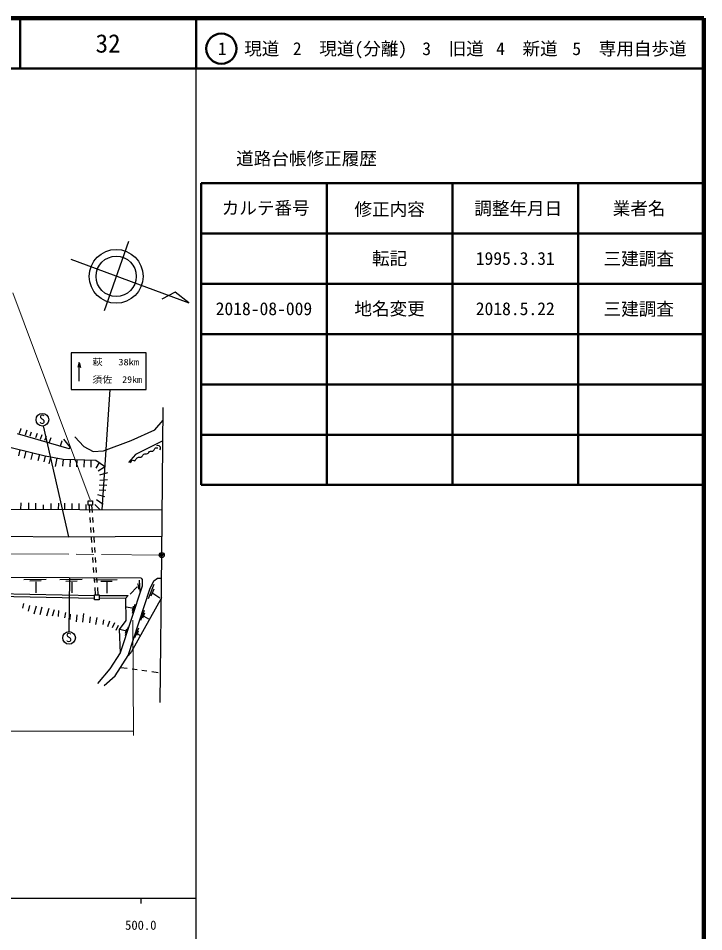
# Model space of a CAD drawing. Units: millimetres at full size, sheet at 1:1000; details may follow other scales. Extents: x 40000 to 680000, y 20000 to 380000.
# Drawn here: x 543622 to 680000, y 198357 to 380000 of the extents above; entities that cross this region are included whole.
import ezdxf
from ezdxf.enums import TextEntityAlignment as Align

# ---------------------------------------------------------------- set-up
doc = ezdxf.new("R2010")
doc.units = ezdxf.units.MM
doc.header["$LTSCALE"] = 1000
doc.header["$PDMODE"] = 32
doc.header["$PDSIZE"] = 500
doc.linetypes.add('CHAIN', pattern=[18.5, 12, -1.5, 3.5, -1.5])
for name, color, linetype, lineweight in [('M-BGD', 7, 'Continuous', 25), ('M-BMK', 2, 'CHAIN', 13), ('M-BMK-SRVR', 3, 'Continuous', 25), ('M-STR-HTXT', 7, 'Continuous', 13), ('M-STR-STRC', 7, 'Continuous', 25), ('M-TTL', 2, 'Continuous', 140), ('M-TTL-BAND', 7, 'Continuous', 25), ('M-TTL-FRAM', 2, 'Continuous', 50), ('M-TTL-LINE', 7, 'Continuous', 50)]:
    doc.layers.add(name, color=color, linetype=linetype, lineweight=lineweight)
doc.layers.add('M-OTRS', color=6, linetype='Continuous')
doc.layers.add('M-TTL-TXT', color=7, linetype='Continuous')
doc.styles.add('ＭＳ ゴシック', font='')
doc.styles.get('ＭＳ ゴシック').set_extended_font_data('MS Gothic')

msp = doc.modelspace()

# ---------------------------------------------------------------- linework, layer by layer
at = {"layer": 'M-BGD'}
for p, q in [((565528, 335578), (560691, 321792)), ((554064, 332095), (577572, 323388)), ((574864, 325517), (572155, 324114)), ((577572, 323388), (574864, 325517)), ((570773, 298170), (572433, 300065)), ((544125, 298328), (543829, 297438)), ((544180, 298437), (544125, 298328)), ((545338, 298119), (544999, 297124)), ((548603, 298932), (553645, 276872)), ((566086, 296037), (570773, 298170)), ((536096, 296169), (548945, 292957)), ((543414, 297418), (553683, 294416)), ((546193, 297721), (545900, 296902)), ((547375, 297429), (547047, 296551)), ((548322, 297148), (547983, 296212)), ((549142, 296832), (548872, 296024)), ((549772, 295560), (550184, 296629)), ((553999, 294640), (552704, 296301)), ((554870, 296801), (556660, 294879)), ((552314, 295903), (551958, 294920)), ((552345, 295997), (552314, 295903)), ((553683, 294416), (553999, 294640)), ((556660, 294879), (558529, 293852)), ((560609, 293984), (566086, 296037)), ((570115, 294826), (566929, 293246)), ((572393, 295958), (570115, 294826)), ((571173, 295026), (571332, 295078)), ((571332, 295078), (571571, 295073)), ((571571, 295073), (571846, 294803)), ((571852, 294407), (571727, 294163)), ((571846, 294803), (571852, 294407)), ((543965, 294202), (543655, 292962)), ((545150, 293905), (544813, 292558)), ((546430, 293585), (546095, 292242)), ((547847, 293231), (547534, 291979)), ((548973, 292952), (548681, 291784)), ((548945, 292957), (552579, 292298)), ((550044, 292758), (549723, 291369)), ((551289, 292532), (550964, 290866)), ((558529, 293852), (560609, 293984)), ((566929, 293246), (565533, 291667)), ((552579, 292298), (552391, 290948)), ((552579, 292298), (559030, 292114)), ((553955, 292259), (553913, 290772)), ((555264, 292222), (555223, 290808)), ((556715, 292180), (556674, 290749)), ((558072, 292142), (558032, 290749)), ((559030, 292114), (560767, 290956)), ((559733, 291645), (559051, 290514)), ((560799, 290763), (559509, 289947)), ((561371, 289588), (559759, 289115)), ((561252, 287060), (559726, 287189)), ((561350, 288215), (559841, 288110)), ((560870, 284845), (559478, 285231)), ((561058, 286073), (559747, 286179)), ((544163, 282314), (544168, 283637)), ((545725, 282308), (545730, 283654)), ((547129, 282302), (547135, 283602)), ((550184, 282290), (550189, 283480)), ((551658, 282284), (551663, 283567)), ((552887, 282280), (552892, 283585)), ((554362, 282274), (554366, 283496)), ((555731, 282268), (555736, 283532)), ((557523, 283152), (557526, 284019)), ((557526, 284019), (558414, 284015)), ((558414, 284015), (558411, 283148)), ((560508, 283323), (559185, 284213)), ((572259, 282203), (492942, 282517)), ((548640, 282296), (548644, 283233)), ((557136, 282263), (557140, 283338)), ((558411, 283148), (557523, 283152)), ((557860, 281746), (557763, 283151)), ((558388, 281743), (558291, 283149)), ((559887, 282252), (558846, 283300)), ((557998, 279751), (557929, 280749)), ((558526, 279748), (558457, 280746)), ((558136, 277756), (558067, 278753)), ((558664, 277753), (558595, 278750)), ((510458, 277346), (553645, 276872)), ((553645, 276872), (572208, 276989)), ((558274, 275761), (558205, 276758)), ((558802, 275758), (558733, 276755)), ((558412, 273765), (558343, 274763)), ((558940, 273762), (558871, 274760)), ((558549, 271770), (558480, 272768)), ((559077, 271767), (559009, 272765)), ((558687, 269775), (558618, 270772)), ((559215, 269772), (559146, 270769)), ((568075, 268675), (518373, 268918)), ((544711, 268413), (549169, 268472)), ((545905, 268109), (548151, 268168)), ((547086, 267910), (547086, 265780)), ((551898, 268378), (556357, 268437)), ((553092, 268074), (555339, 268133)), ((553831, 268745), (553660, 258037)), ((554274, 267875), (554274, 265745)), ((558825, 267780), (558756, 268777)), ((558850, 268344), (563309, 268403)), ((559353, 267777), (559284, 268774)), ((560044, 268040), (562291, 268099)), ((561226, 267841), (561226, 265711)), ((568262, 267049), (563925, 253843)), ((567427, 267581), (567520, 266489)), ((567661, 268291), (567778, 265982)), ((568075, 268675), (568297, 268383)), ((568297, 268383), (568262, 267049)), ((570622, 267411), (569476, 264544)), ((569812, 266444), (570620, 268164)), ((570620, 268164), (571334, 268668)), ((571334, 268668), (572128, 268691)), ((532483, 265760), (558799, 265192)), ((558793, 264377), (558800, 265379)), ((558800, 265379), (559712, 265372)), ((558991, 265378), (558894, 266782)), ((559519, 265374), (559422, 266779)), ((559712, 265372), (559705, 264370)), ((559711, 265186), (565495, 265210)), ((565495, 265210), (564980, 264624)), ((565491, 253270), (569812, 266444)), ((567278, 266918), (565858, 265506)), ((570587, 266475), (570026, 265117)), ((570412, 265679), (571758, 264754)), ((536696, 265151), (558795, 264695)), ((544664, 263650), (544453, 262706)), ((559705, 264370), (558793, 264377)), ((564980, 264624), (559707, 264671)), ((564980, 264624), (564992, 260236)), ((572089, 264776), (566125, 254057)), ((566814, 263419), (566252, 261625)), ((545849, 263236), (545620, 262113)), ((547165, 263078), (546744, 261499)), ((548324, 262920), (547902, 261376)), ((549710, 262609), (549263, 261108)), ((550737, 262346), (550369, 261082)), ((551659, 262214), (551553, 261055)), ((553002, 261819), (552817, 260792)), ((556635, 261635), (556424, 259923)), ((566209, 262727), (565172, 262866)), ((566455, 263084), (566252, 262210)), ((568660, 262239), (567927, 260241)), ((568715, 261700), (568356, 260678)), ((553923, 261503), (553870, 260423)), ((555266, 261371), (555134, 260002)), ((557899, 261003), (557794, 259792)), ((559242, 260818), (559005, 259449)), ((560596, 260371), (560432, 259435)), ((561766, 260125), (561357, 259002)), ((562738, 259774), (562316, 258791)), ((564992, 260236), (563693, 258446)), ((568621, 261123), (569534, 260608)), ((563475, 259283), (563030, 258253)), ((563693, 258446), (563925, 253843)), ((564883, 258179), (563805, 258480)), ((565486, 258952), (564907, 257197)), ((565181, 258539), (564918, 257683)), ((567553, 258751), (566772, 256809)), ((567467, 258104), (567116, 257253)), ((567412, 257620), (567802, 257355)), ((563925, 253843), (561864, 250625)), ((562911, 249216), (565491, 253270)), ((566125, 254057), (565491, 253270)), ((564000, 250927), (565263, 250758)), ((561864, 250625), (559356, 247715)), ((560699, 247293), (562911, 249216)), ((566255, 250626), (567246, 250494)), ((568237, 250361), (569228, 250229)), ((570219, 250097), (571483, 249928))]:
    msp.add_line(p, q, dxfattribs=at)
for centre, radius in [((563104, 328682), 5351), ((563104, 328682), 4000), ((548432, 300170), 1250), ((553732, 256789), 1250)]:
    msp.add_circle(centre, radius, dxfattribs=at)
msp.add_open_spline([(565978, 291574), (565978, 291616), (565980, 291631), (565986, 291668), (565998, 291745), (566009, 291793), (566056, 291855), (566172, 292004), (566244, 292131), (566431, 292159), (566587, 292183), (566665, 291972), (566813, 292027), (566854, 292042), (566862, 292072), (566891, 292105), (567055, 292289), (567097, 292444), (567297, 292588), (567456, 292703), (567578, 292725), (567773, 292752), (567852, 292763), (567901, 292701), (567976, 292729), (568149, 292794), (568267, 292835), (568373, 292986), (568428, 293064), (568419, 293133), (568483, 293205), (568668, 293415), (568901, 293331), (569169, 293415), (569294, 293454), (569382, 293441), (569489, 293517), (569618, 293607), (569613, 293744), (569746, 293829), (569954, 293959), (570141, 293841), (570363, 293946), (570495, 294008), (570570, 294057), (570659, 294172), (570739, 294274), (570707, 294378), (570792, 294476), (570942, 294649), (571153, 294595), (571369, 294570)], degree=3, knots=[0, 0, 0, 0, 1, 1, 1, 2, 2, 2, 3, 3, 3, 4, 4, 4, 5, 5, 5, 6, 6, 6, 7, 7, 7, 8, 8, 8, 9, 9, 9, 10, 10, 10, 11, 11, 11, 12, 12, 12, 13, 13, 13, 14, 14, 14, 15, 15, 15, 16, 16, 16, 17, 17, 17, 17], dxfattribs=at)
at = {"layer": 'M-BMK'}
msp.add_line((572172, 273259), (517319, 273744), dxfattribs=at)
at = {"layer": 'M-BMK-SRVR'}
for p, q in [((572172, 273259), (572458, 302577)), ((571887, 243941), (572172, 273259))]:
    msp.add_line(p, q, dxfattribs=at)
msp.add_circle((572172, 273259), 500, dxfattribs=at)
msp.add_point((572172, 273259), dxfattribs=at)
at = {"layer": 'M-OTRS'}
msp.add_point((572172, 273259), dxfattribs=at)
at = {"layer": 'M-STR-HTXT'}
for p, q in [((542566, 325382), (557932, 284238)), ((566414, 260337), (566564, 237348)), ((496457, 238211), (566559, 238211))]:
    msp.add_line(p, q, dxfattribs=at)
at = {"layer": 'M-STR-STRC'}
for p, q in [((569051, 313488), (554150, 313488)), ((554150, 313488), (554150, 306184)), ((569051, 306184), (569051, 313488)), ((555766, 311544), (555498, 310544)), ((555766, 307817), (555766, 311544)), ((555766, 311544), (556034, 310544)), ((554150, 306184), (569051, 306184)), ((561819, 306184), (560239, 282251))]:
    msp.add_line(p, q, dxfattribs=at)
at = {"layer": 'M-TTL'}
for p, q in [((680000, 380000), (40000, 380000)), ((680000, 20000), (680000, 380000))]:
    msp.add_line(p, q, dxfattribs=at)
at = {"layer": 'M-TTL-BAND'}
for p, q in [((579000, 20000), (579000, 370000)), ((40000, 205000), (579000, 205000)), ((568000, 205000), (568000, 204000))]:
    msp.add_line(p, q, dxfattribs=at)
at = {"layer": 'M-TTL-FRAM'}
for p, q in [((580000, 347197), (580000, 287197)), ((580000, 347197), (680000, 347197)), ((580000, 287197), (680000, 287197))]:
    msp.add_line(p, q, dxfattribs=at)
at = {"layer": 'M-TTL-LINE'}
for p, q in [((543997, 380000), (543997, 370000)), ((579000, 380000), (579000, 370000)), ((40000, 370000), (680000, 370000)), ((605000, 347197), (605000, 287197)), ((630000, 347197), (630000, 287197)), ((655000, 347197), (655000, 287197)), ((580000, 337197), (680000, 337197)), ((580000, 327197), (680000, 327197)), ((580000, 317197), (680000, 317197)), ((580000, 307197), (680000, 307197)), ((580000, 297197), (680000, 297197))]:
    msp.add_line(p, q, dxfattribs=at)
msp.add_circle((584031, 373958), 3000, dxfattribs=at)

# ---------------------------------------------------------------- texts
at = {"layer": 'M-BGD', "style": 'ＭＳ ゴシック'}
for p in [(547754, 298796), (553053, 255416)]:
    msp.add_text('S', height=1833, dxfattribs=at).set_placement(p, align=Align.BOTTOM_LEFT)
at = {"layer": 'M-STR-STRC', "style": 'ＭＳ ゴシック'}
for s, width, p in [('萩 \u300038km', 1.15, (558353, 310580)), ('須佐\u300029km', 1.1, (558353, 307103))]:
    msp.add_text(s, height=1320, dxfattribs=dict(at, width=width)).set_placement(p, align=Align.BOTTOM_LEFT)
at = {"layer": 'M-TTL-BAND', "style": 'ＭＳ ゴシック'}
msp.add_text('500.0', height=1833, dxfattribs=at).set_placement((568000, 198195), align=Align.BOTTOM_CENTER)
at = {"layer": 'M-TTL-TXT', "style": 'ＭＳ ゴシック'}
for s, height, p in [('32', 3666, (561497, 375000)), ('1\u3000現道', 2566, (589448, 373958)), ('2\u3000現道(分離)', 2566, (609619, 373958)), ('3\u3000旧道', 2566, (630121, 373958)), ('4\u3000新道', 2566, (644824, 373958)), ('5\u3000専用自歩道', 2566, (665228, 373958)), ('道路台帳修正履歴', 2566, (600968, 352113)), ('カルテ番号', 2566, (592839, 342277)), ('修正内容', 2566, (617509, 342023)), ('調整年月日', 2566, (643089, 342197)), ('業者名', 2566, (667134, 342197)), ('転記', 2566, (617500, 332245)), ('1995.3.31', 2566, (642500, 332245)), ('三建調査', 2566, (667077, 332189)), ('2018-08-009', 2566, (592500, 322245)), ('地名変更', 2566, (617500, 322245)), ('2018.5.22', 2566, (642500, 322245)), ('三建調査', 2566, (667077, 322189))]:
    msp.add_text(s, height=height, dxfattribs=at).set_placement(p, align=Align.MIDDLE_CENTER)

doc.saveas('drawing.dxf')
